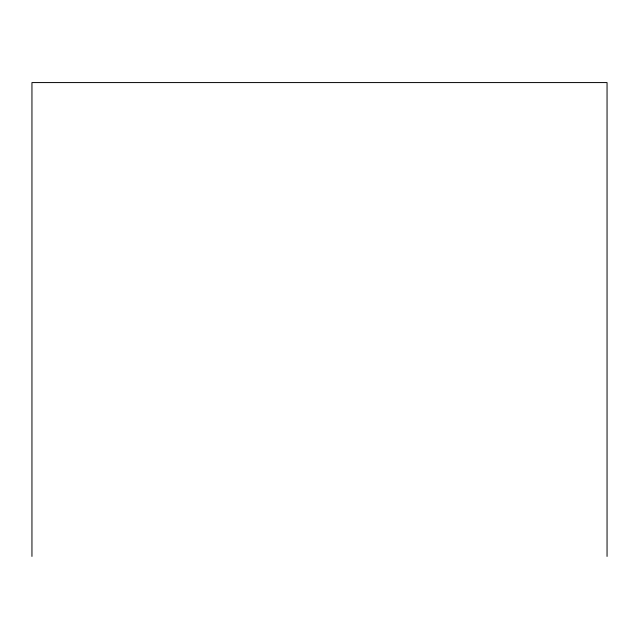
<?xml version="1.0" encoding="UTF-8"?>
<svg xmlns="http://www.w3.org/2000/svg" width="639" height="639" viewBox="0 0 639 639"><rect width="100%" height="100%" fill="white"/><g stroke="black" fill="none" stroke-linecap="round" stroke-linejoin="round"><path stroke-width="0.96" d="M607.05 556.425L607.05 82.575L31.95 82.575L31.95 556.425"/></g></svg>
